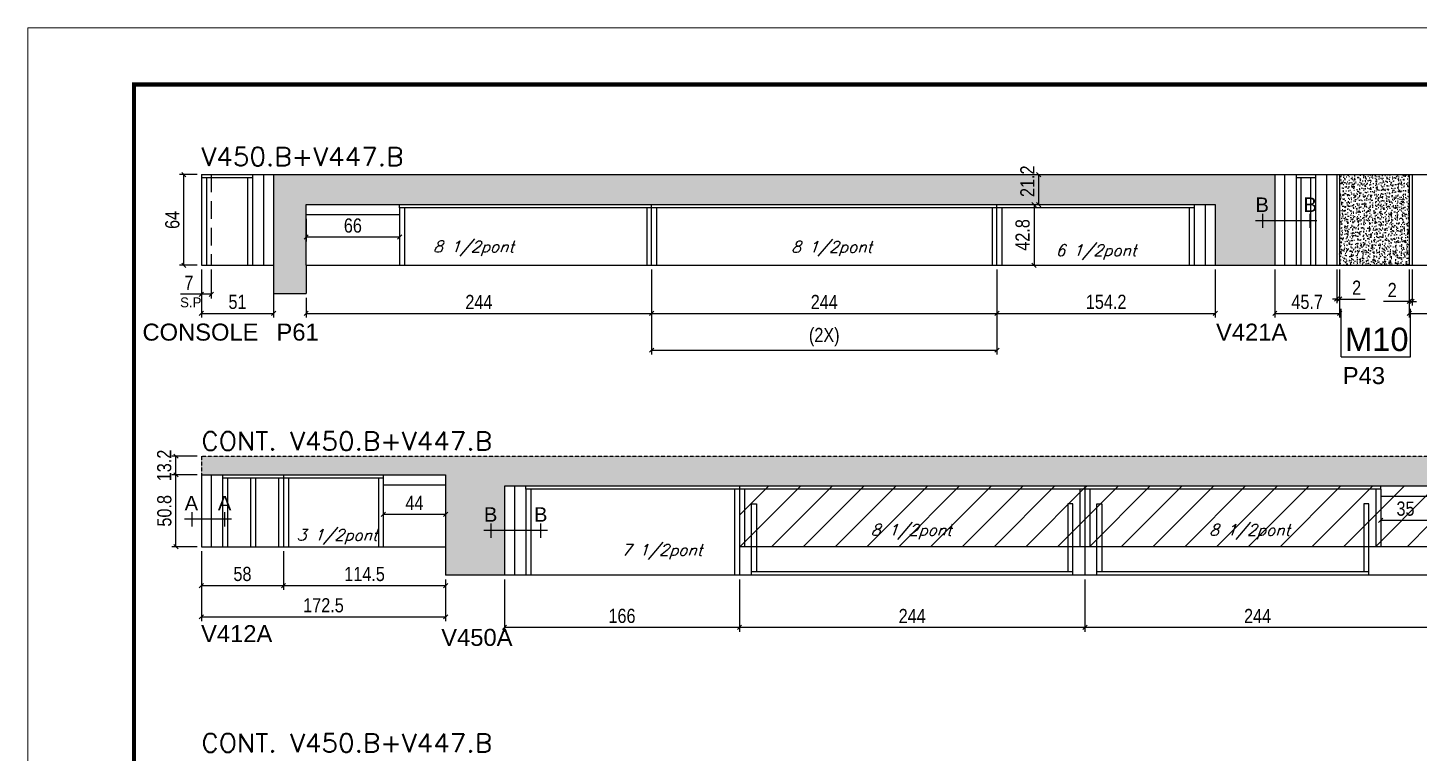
# Model space of a CAD drawing. Extents: x 137137 to 143418, y 10464 to 34486.
# Drawn here: x 137137 to 138120, y 30528 to 31040 of the extents above; entities that cross this region are included whole.
import ezdxf
from ezdxf.enums import TextEntityAlignment as Align

# ---------------------------------------------------------------- set-up
doc = ezdxf.new("R2010")
doc.units = 0
doc.linetypes.add('DASHED', pattern=[0.75, 0.5, -0.25])
doc.linetypes.add('HIDDEN', pattern=[0.375, 0.25, -0.125])
for name, color, linetype in [('5', 5, 'Continuous'), ('COTA', 241, 'Continuous'), ('detalhes', 4, 'Continuous'), ('NOMENCLATURA', 7, 'Continuous'), ('Painéis', 200, 'Continuous'), ('Reaproveitamento', 251, 'Continuous'), ('SARR_2.2x7', 40, 'Continuous'), ('SARR_3.5x7', 81, 'Continuous'), ('texto', 7, 'Continuous')]:
    doc.layers.add(name, color=color, linetype=linetype)
for name, color, linetype, lineweight in [('Folhas', 255, 'Continuous', 9), ('SARRAFO DE PRESSAO', 251, 'DASHED', 9), ('Texto Seção', 7, 'Continuous', 15)]:
    doc.layers.add(name, color=color, linetype=linetype, lineweight=lineweight)
doc.styles.add('ARIAL', font='arial.ttf')
doc.styles.add('COTA TECNICA', font='techl___.ttf', dxfattribs={"height": 10})
doc.styles.add('REGUA-120', font='ROMANS.shx', dxfattribs={"height": 15})
doc.styles.add('Romans', font='romans.shx')
doc.styles.add('ROMAS860', font='ROMAS860.SHX')
doc.styles.get("Standard").update_dxf_attribs({"font": 'arial.ttf'})
doc.dimstyles.new('PAINEL', dxfattribs={"dimtxt": 10, "dimasz": 3, "dimexe": 3, "dimexo": 3, "dimgap": 3, "dimtad": 1, "dimdec": 1, "dimzin": 12, "dimdsep": 46, "dimtxsty": 'COTA TECNICA', "dimblk1": 'OBLIQUE', "dimblk2": 'OBLIQUE', "dimsah": 1, "dimcen": 0.9, "dimclrd": 4, "dimclre": 4, "dimclrt": 240, "dimadec": 1, "dimazin": 3, "dimtfac": 1, "dimtdec": 1, "dimtmove": 0, "dimatfit": 3, "dimfxl": 1, "dimtolj": 1, "dimtzin": 12, "dimarcsym": 0})
pattern_1 = [(45, (-987.578, 10.993), (-11.2253202, 11.2253202), [])]

# ---------------------------------------------------------------- blocks, each defined once
blk = doc.blocks.new('9999999999')
at = {"layer": 'Folhas'}
blk.add_lwpolyline([(98138.98, 34190.21), (99623.98, 34190.21), (99623.98, 35240.21), (98138.98, 35240.21)], close=True, dxfattribs=at)
at = {"layer": 'Folhas', "color": 30, "const_width": 3}
blk.add_lwpolyline([(98213.98, 34230.21), (99583.98, 34230.21), (99583.98, 35200.21), (98213.98, 35200.21)], close=True, dxfattribs=at)
blk = doc.blocks.new('_Oblique')
at = {"color": 0, "linetype": 'ByBlock', "lineweight": -2}
blk.add_line((-0.5, -0.5), (0.5, 0.5), dxfattribs=at)
blk = doc.blocks.new('*D343')
at = {"layer": 'COTA', "color": 4, "linetype": 'ByBlock', "lineweight": -2, "transparency": 16777216}
for p, q in [((137884.01, 30650.66), (137884.01, 30613.7)), ((138128.01, 30650.66), (138128.01, 30613.7)), ((138128.01, 30616.7), (137884.01, 30616.7))]:
    blk.add_line(p, q, dxfattribs=at)
at = {"layer": 'Defpoints', "color": 0, "linetype": 'ByBlock', "transparency": 16777216}
for p in [(137884.01, 30653.66), (138128.01, 30653.66), (137884.01, 30616.7)]:
    blk.add_point(p, dxfattribs=at)
at = {"layer": 'COTA', "color": 4, "linetype": 'ByBlock', "lineweight": -2, "transparency": 16777216, "xscale": 3, "yscale": 3, "zscale": 3, "rotation": 180}
blk.add_blockref('_Oblique', (137884.01, 30616.7), dxfattribs=at)
at = {"layer": 'COTA', "color": 4, "linetype": 'ByBlock', "lineweight": -2, "transparency": 16777216, "xscale": 3, "yscale": 3, "zscale": 3}
blk.add_blockref('_Oblique', (138128.01, 30616.7), dxfattribs=at)
at = {"layer": 'COTA', "color": 240, "linetype": 'ByBlock', "transparency": 16777216, "insert": (138006.01, 30624.77), "char_height": 10, "attachment_point": 5, "style": 'COTA TECNICA'}
blk.add_mtext('\\A1;244', dxfattribs=at)
blk = doc.blocks.new('*D344')
at = {"layer": 'COTA', "color": 4, "linetype": 'ByBlock', "lineweight": -2, "transparency": 16777216}
for p, q in [((137640.01, 30650.66), (137640.01, 30613.7)), ((137884.01, 30650.66), (137884.01, 30613.7)), ((137884.01, 30616.7), (137640.01, 30616.7))]:
    blk.add_line(p, q, dxfattribs=at)
at = {"layer": 'Defpoints', "color": 0, "linetype": 'ByBlock', "transparency": 16777216}
for p in [(137640.01, 30653.66), (137884.01, 30653.66), (137640.01, 30616.7)]:
    blk.add_point(p, dxfattribs=at)
at = {"layer": 'COTA', "color": 4, "linetype": 'ByBlock', "lineweight": -2, "transparency": 16777216, "xscale": 3, "yscale": 3, "zscale": 3, "rotation": 180}
blk.add_blockref('_Oblique', (137640.01, 30616.7), dxfattribs=at)
at = {"layer": 'COTA', "color": 4, "linetype": 'ByBlock', "lineweight": -2, "transparency": 16777216, "xscale": 3, "yscale": 3, "zscale": 3}
blk.add_blockref('_Oblique', (137884.01, 30616.7), dxfattribs=at)
at = {"layer": 'COTA', "color": 240, "linetype": 'ByBlock', "transparency": 16777216, "insert": (137762.01, 30624.77), "char_height": 10, "attachment_point": 5, "style": 'COTA TECNICA'}
blk.add_mtext('\\A1;244', dxfattribs=at)
blk = doc.blocks.new('*D345')
at = {"layer": 'COTA', "color": 4, "linetype": 'ByBlock', "lineweight": -2, "transparency": 16777216}
for p, q in [((137474.01, 30650.66), (137474.01, 30613.7)), ((137640.01, 30650.66), (137640.01, 30613.7)), ((137640.01, 30616.7), (137474.01, 30616.7))]:
    blk.add_line(p, q, dxfattribs=at)
at = {"layer": 'Defpoints', "color": 0, "linetype": 'ByBlock', "transparency": 16777216}
for p in [(137474.01, 30653.66), (137640.01, 30653.66), (137474.01, 30616.7)]:
    blk.add_point(p, dxfattribs=at)
at = {"layer": 'COTA', "color": 4, "linetype": 'ByBlock', "lineweight": -2, "transparency": 16777216, "xscale": 3, "yscale": 3, "zscale": 3, "rotation": 180}
blk.add_blockref('_Oblique', (137474.01, 30616.7), dxfattribs=at)
at = {"layer": 'COTA', "color": 4, "linetype": 'ByBlock', "lineweight": -2, "transparency": 16777216, "xscale": 3, "yscale": 3, "zscale": 3}
blk.add_blockref('_Oblique', (137640.01, 30616.7), dxfattribs=at)
at = {"layer": 'COTA', "color": 240, "linetype": 'ByBlock', "transparency": 16777216, "insert": (137557.01, 30624.8), "char_height": 10, "attachment_point": 5, "style": 'COTA TECNICA'}
blk.add_mtext('\\A1;166', dxfattribs=at)
blk = doc.blocks.new('*D940')
at = {"layer": 'COTA', "color": 4, "lineweight": -2, "ltscale": 25, "transparency": 16777216}
for p, q in [((138093.01, 30706.46), (138093.01, 30689.31)), ((138128.01, 30706.46), (138128.01, 30689.31)), ((138128.01, 30692.31), (138093.01, 30692.31))]:
    blk.add_line(p, q, dxfattribs=at)
at = {"layer": 'Defpoints', "color": 0, "ltscale": 25, "transparency": 16777216}
for p in [(138093.01, 30709.46), (138128.01, 30709.46), (138093.01, 30692.31)]:
    blk.add_point(p, dxfattribs=at)
at = {"layer": 'COTA', "color": 4, "lineweight": -2, "ltscale": 25, "transparency": 16777216, "xscale": 3, "yscale": 3, "zscale": 3, "rotation": 180}
blk.add_blockref('_Oblique', (138093.01, 30692.31), dxfattribs=at)
at = {"layer": 'COTA', "color": 4, "lineweight": -2, "ltscale": 25, "transparency": 16777216, "xscale": 3, "yscale": 3, "zscale": 3}
blk.add_blockref('_Oblique', (138128.01, 30692.31), dxfattribs=at)
at = {"layer": 'COTA', "color": 240, "ltscale": 25, "transparency": 16777216, "insert": (138110.51, 30700.53), "char_height": 10, "attachment_point": 5, "style": 'COTA TECNICA'}
blk.add_mtext('\\A1;35', dxfattribs=at)
blk = doc.blocks.new('*D954')
at = {"layer": 'COTA', "color": 4, "linetype": 'ByBlock', "lineweight": -2, "transparency": 16777216}
for p, q in [((137259.91, 30670.66), (137259.91, 30621.19)), ((137432.41, 30650.66), (137432.41, 30621.19)), ((137259.91, 30624.19), (137432.41, 30624.19))]:
    blk.add_line(p, q, dxfattribs=at)
at = {"layer": 'Defpoints', "color": 0, "linetype": 'ByBlock', "transparency": 16777216}
for p in [(137259.91, 30673.66), (137432.41, 30653.66), (137432.41, 30624.19)]:
    blk.add_point(p, dxfattribs=at)
at = {"layer": 'COTA', "color": 4, "linetype": 'ByBlock', "lineweight": -2, "transparency": 16777216, "xscale": 3, "yscale": 3, "zscale": 3, "rotation": 180}
blk.add_blockref('_Oblique', (137259.91, 30624.19), dxfattribs=at)
at = {"layer": 'COTA', "color": 4, "linetype": 'ByBlock', "lineweight": -2, "transparency": 16777216, "xscale": 3, "yscale": 3, "zscale": 3}
blk.add_blockref('_Oblique', (137432.41, 30624.19), dxfattribs=at)
at = {"layer": 'COTA', "color": 240, "linetype": 'ByBlock', "transparency": 16777216, "insert": (137346.16, 30632.3), "char_height": 10, "attachment_point": 5, "style": 'COTA TECNICA'}
blk.add_mtext('\\A1;172.5', dxfattribs=at)
blk = doc.blocks.new('*D955')
at = {"layer": 'COTA', "color": 4, "lineweight": -2, "ltscale": 25, "transparency": 16777216}
for p, q in [((137259.91, 30869.44), (137259.91, 30848.97)), ((137266.91, 30869.44), (137266.91, 30848.97)), ((137259.91, 30851.97), (137245.18, 30851.97)), ((137266.91, 30851.97), (137259.91, 30851.97))]:
    blk.add_line(p, q, dxfattribs=at)
at = {"layer": 'Defpoints', "color": 0, "ltscale": 25, "transparency": 16777216}
for p in [(137259.91, 30872.44), (137266.91, 30872.44), (137259.91, 30851.97)]:
    blk.add_point(p, dxfattribs=at)
at = {"layer": 'COTA', "color": 4, "lineweight": -2, "ltscale": 25, "transparency": 16777216, "xscale": 3, "yscale": 3, "zscale": 3, "rotation": 180}
blk.add_blockref('_Oblique', (137259.91, 30851.97), dxfattribs=at)
at = {"layer": 'COTA', "color": 4, "lineweight": -2, "ltscale": 25, "transparency": 16777216, "xscale": 3, "yscale": 3, "zscale": 3}
blk.add_blockref('_Oblique', (137266.91, 30851.97), dxfattribs=at)
at = {"layer": 'COTA', "color": 240, "ltscale": 25, "transparency": 16777216, "insert": (137251.04, 30860.05), "char_height": 10, "attachment_point": 5, "style": 'COTA TECNICA'}
blk.add_mtext('\\A1;7', dxfattribs=at)
blk = doc.blocks.new('*D956')
at = {"layer": 'COTA', "color": 4, "lineweight": -2, "ltscale": 25, "transparency": 16777216}
for p, q in [((137577.91, 30869.44), (137577.91, 30835.43)), ((137821.91, 30869.44), (137821.91, 30835.43)), ((137577.91, 30838.43), (137821.91, 30838.43))]:
    blk.add_line(p, q, dxfattribs=at)
at = {"layer": 'Defpoints', "color": 0, "ltscale": 25, "transparency": 16777216}
for p in [(137577.91, 30872.44), (137821.91, 30872.44), (137821.91, 30838.43)]:
    blk.add_point(p, dxfattribs=at)
at = {"layer": 'COTA', "color": 4, "lineweight": -2, "ltscale": 25, "transparency": 16777216, "xscale": 3, "yscale": 3, "zscale": 3, "rotation": 180}
blk.add_blockref('_Oblique', (137577.91, 30838.43), dxfattribs=at)
at = {"layer": 'COTA', "color": 4, "lineweight": -2, "ltscale": 25, "transparency": 16777216, "xscale": 3, "yscale": 3, "zscale": 3}
blk.add_blockref('_Oblique', (137821.91, 30838.43), dxfattribs=at)
at = {"layer": 'COTA', "color": 240, "ltscale": 25, "transparency": 16777216, "insert": (137699.91, 30846.5), "char_height": 10, "attachment_point": 5, "style": 'COTA TECNICA'}
blk.add_mtext('\\A1;244', dxfattribs=at)
blk = doc.blocks.new('*D957')
at = {"layer": 'COTA', "color": 4, "lineweight": -2, "ltscale": 25, "transparency": 16777216}
for p, q in [((137577.91, 30869.44), (137577.91, 30809.48)), ((137821.91, 30869.44), (137821.91, 30809.48)), ((137577.91, 30812.48), (137821.91, 30812.48))]:
    blk.add_line(p, q, dxfattribs=at)
at = {"layer": 'Defpoints', "color": 0, "ltscale": 25, "transparency": 16777216}
for p in [(137577.91, 30872.44), (137821.91, 30872.44), (137821.91, 30812.48)]:
    blk.add_point(p, dxfattribs=at)
at = {"layer": 'COTA', "color": 4, "lineweight": -2, "ltscale": 25, "transparency": 16777216, "xscale": 3, "yscale": 3, "zscale": 3, "rotation": 180}
blk.add_blockref('_Oblique', (137577.91, 30812.48), dxfattribs=at)
at = {"layer": 'COTA', "color": 4, "lineweight": -2, "ltscale": 25, "transparency": 16777216, "xscale": 3, "yscale": 3, "zscale": 3}
blk.add_blockref('_Oblique', (137821.91, 30812.48), dxfattribs=at)
at = {"layer": 'COTA', "color": 240, "ltscale": 25, "transparency": 16777216, "insert": (137699.91, 30821.7), "char_height": 10, "attachment_point": 5, "style": 'COTA TECNICA'}
blk.add_mtext('\\A1;(2X)', dxfattribs=at)
blk = doc.blocks.new('*D958')
at = {"layer": 'COTA', "color": 4, "lineweight": -2, "ltscale": 25, "transparency": 16777216}
for p, q in [((137577.91, 30869.44), (137577.91, 30835.43)), ((137333.91, 30849.44), (137333.91, 30835.43)), ((137333.91, 30838.43), (137577.91, 30838.43))]:
    blk.add_line(p, q, dxfattribs=at)
at = {"layer": 'Defpoints', "color": 0, "ltscale": 25, "transparency": 16777216}
for p in [(137577.91, 30872.44), (137333.91, 30852.44), (137577.91, 30838.43)]:
    blk.add_point(p, dxfattribs=at)
at = {"layer": 'COTA', "color": 4, "lineweight": -2, "ltscale": 25, "transparency": 16777216, "xscale": 3, "yscale": 3, "zscale": 3, "rotation": 180}
blk.add_blockref('_Oblique', (137333.91, 30838.43), dxfattribs=at)
at = {"layer": 'COTA', "color": 4, "lineweight": -2, "ltscale": 25, "transparency": 16777216, "xscale": 3, "yscale": 3, "zscale": 3}
blk.add_blockref('_Oblique', (137577.91, 30838.43), dxfattribs=at)
at = {"layer": 'COTA', "color": 240, "ltscale": 25, "transparency": 16777216, "insert": (137455.91, 30846.5), "char_height": 10, "attachment_point": 5, "style": 'COTA TECNICA'}
blk.add_mtext('\\A1;244', dxfattribs=at)
blk = doc.blocks.new('*D959')
at = {"layer": 'COTA', "color": 4, "lineweight": -2, "ltscale": 25, "transparency": 16777216}
for p, q in [((137821.91, 30869.44), (137821.91, 30835.43)), ((137976.14, 30869.44), (137976.14, 30835.43)), ((137821.91, 30838.43), (137976.14, 30838.43))]:
    blk.add_line(p, q, dxfattribs=at)
at = {"layer": 'Defpoints', "color": 0, "ltscale": 25, "transparency": 16777216}
for p in [(137821.91, 30872.44), (137976.14, 30872.44), (137976.14, 30838.43)]:
    blk.add_point(p, dxfattribs=at)
at = {"layer": 'COTA', "color": 4, "lineweight": -2, "ltscale": 25, "transparency": 16777216, "xscale": 3, "yscale": 3, "zscale": 3, "rotation": 180}
blk.add_blockref('_Oblique', (137821.91, 30838.43), dxfattribs=at)
at = {"layer": 'COTA', "color": 4, "lineweight": -2, "ltscale": 25, "transparency": 16777216, "xscale": 3, "yscale": 3, "zscale": 3}
blk.add_blockref('_Oblique', (137976.14, 30838.43), dxfattribs=at)
at = {"layer": 'COTA', "color": 240, "ltscale": 25, "transparency": 16777216, "insert": (137899.02, 30846.54), "char_height": 10, "attachment_point": 5, "style": 'COTA TECNICA'}
blk.add_mtext('\\A1;154.2', dxfattribs=at)
blk = doc.blocks.new('*D960')
at = {"layer": 'COTA', "color": 4, "lineweight": -2, "ltscale": 25, "transparency": 16777216}
for p, q in [((138061.91, 30869.44), (138061.91, 30845.59)), ((138063.91, 30869.44), (138063.91, 30845.59)), ((138061.91, 30848.59), (138058.91, 30848.59)), ((138061.91, 30848.59), (138063.91, 30848.59)), ((138063.91, 30848.59), (138082.02, 30848.59))]:
    blk.add_line(p, q, dxfattribs=at)
at = {"layer": 'Defpoints', "color": 0, "ltscale": 25, "transparency": 16777216}
for p in [(138061.91, 30872.44), (138063.91, 30872.44), (138063.91, 30848.59)]:
    blk.add_point(p, dxfattribs=at)
at = {"layer": 'COTA', "color": 4, "lineweight": -2, "ltscale": 25, "transparency": 16777216, "xscale": 3, "yscale": 3, "zscale": 3}
blk.add_blockref('_Oblique', (138061.91, 30848.59), dxfattribs=at)
at = {"layer": 'COTA', "color": 4, "lineweight": -2, "ltscale": 25, "transparency": 16777216, "xscale": 3, "yscale": 3, "zscale": 3, "rotation": 180}
blk.add_blockref('_Oblique', (138063.91, 30848.59), dxfattribs=at)
at = {"layer": 'COTA', "color": 240, "ltscale": 25, "transparency": 16777216, "insert": (138075.96, 30856.59), "char_height": 10, "attachment_point": 5, "style": 'COTA TECNICA'}
blk.add_mtext('\\A1;2', dxfattribs=at)
blk = doc.blocks.new('*D963')
at = {"layer": 'COTA', "color": 4, "lineweight": -2, "ltscale": 25, "transparency": 16777216}
for p, q in [((138113.16, 30869.44), (138113.16, 30843.95)), ((138115.16, 30869.44), (138115.16, 30843.95)), ((138113.16, 30846.95), (138095.05, 30846.95)), ((138115.16, 30846.95), (138113.16, 30846.95)), ((138115.16, 30846.95), (138118.16, 30846.95))]:
    blk.add_line(p, q, dxfattribs=at)
at = {"layer": 'Defpoints', "color": 0, "ltscale": 25, "transparency": 16777216}
for p in [(138113.16, 30872.44), (138115.16, 30872.44), (138113.16, 30846.95)]:
    blk.add_point(p, dxfattribs=at)
at = {"layer": 'COTA', "color": 4, "lineweight": -2, "ltscale": 25, "transparency": 16777216, "xscale": 3, "yscale": 3, "zscale": 3}
blk.add_blockref('_Oblique', (138113.16, 30846.95), dxfattribs=at)
at = {"layer": 'COTA', "color": 4, "lineweight": -2, "ltscale": 25, "transparency": 16777216, "xscale": 3, "yscale": 3, "zscale": 3, "rotation": 180}
blk.add_blockref('_Oblique', (138115.16, 30846.95), dxfattribs=at)
at = {"layer": 'COTA', "color": 240, "ltscale": 25, "transparency": 16777216, "insert": (138101.1, 30854.95), "char_height": 10, "attachment_point": 5, "style": 'COTA TECNICA'}
blk.add_mtext('\\A1;2', dxfattribs=at)
blk = doc.blocks.new('*D965')
at = {"layer": 'COTA', "color": 4, "lineweight": -2, "ltscale": 25, "transparency": 16777216}
for p, q in [((137388.41, 30714.46), (137388.41, 30693.64)), ((137432.41, 30714.46), (137432.41, 30693.64)), ((137388.41, 30696.64), (137432.41, 30696.64))]:
    blk.add_line(p, q, dxfattribs=at)
at = {"layer": 'Defpoints', "color": 0, "ltscale": 25, "transparency": 16777216}
for p in [(137388.41, 30717.46), (137432.41, 30717.46), (137432.41, 30696.64)]:
    blk.add_point(p, dxfattribs=at)
at = {"layer": 'COTA', "color": 4, "lineweight": -2, "ltscale": 25, "transparency": 16777216, "xscale": 3, "yscale": 3, "zscale": 3, "rotation": 180}
blk.add_blockref('_Oblique', (137388.41, 30696.64), dxfattribs=at)
at = {"layer": 'COTA', "color": 4, "lineweight": -2, "ltscale": 25, "transparency": 16777216, "xscale": 3, "yscale": 3, "zscale": 3}
blk.add_blockref('_Oblique', (137432.41, 30696.64), dxfattribs=at)
at = {"layer": 'COTA', "color": 240, "ltscale": 25, "transparency": 16777216, "insert": (137410.41, 30704.71), "char_height": 10, "attachment_point": 5, "style": 'COTA TECNICA'}
blk.add_mtext('\\A1;44', dxfattribs=at)
blk = doc.blocks.new('*D966')
at = {"layer": 'COTA', "color": 4, "lineweight": -2, "ltscale": 25, "transparency": 16777216}
for p, q in [((137317.91, 30670.66), (137317.91, 30643.28)), ((137317.91, 30646.28), (137432.41, 30646.28)), ((137432.41, 30650.66), (137432.41, 30643.28))]:
    blk.add_line(p, q, dxfattribs=at)
at = {"layer": 'Defpoints', "color": 0, "ltscale": 25, "transparency": 16777216}
for p in [(137317.91, 30673.66), (137432.41, 30653.66), (137432.41, 30646.28)]:
    blk.add_point(p, dxfattribs=at)
at = {"layer": 'COTA', "color": 4, "lineweight": -2, "ltscale": 25, "transparency": 16777216, "xscale": 3, "yscale": 3, "zscale": 3, "rotation": 180}
blk.add_blockref('_Oblique', (137317.91, 30646.28), dxfattribs=at)
at = {"layer": 'COTA', "color": 4, "lineweight": -2, "ltscale": 25, "transparency": 16777216, "xscale": 3, "yscale": 3, "zscale": 3}
blk.add_blockref('_Oblique', (137432.41, 30646.28), dxfattribs=at)
at = {"layer": 'COTA', "color": 240, "ltscale": 25, "transparency": 16777216, "insert": (137375.16, 30654.39), "char_height": 10, "attachment_point": 5, "style": 'COTA TECNICA'}
blk.add_mtext('\\A1;114.5', dxfattribs=at)
blk = doc.blocks.new('*D967')
at = {"layer": 'COTA', "color": 4, "lineweight": -2, "ltscale": 25, "transparency": 16777216}
for p, q in [((137259.91, 30670.66), (137259.91, 30643.28)), ((137317.91, 30670.66), (137317.91, 30643.28)), ((137259.91, 30646.28), (137317.91, 30646.28))]:
    blk.add_line(p, q, dxfattribs=at)
at = {"layer": 'Defpoints', "color": 0, "ltscale": 25, "transparency": 16777216}
for p in [(137259.91, 30673.66), (137317.91, 30673.66), (137317.91, 30646.28)]:
    blk.add_point(p, dxfattribs=at)
at = {"layer": 'COTA', "color": 4, "lineweight": -2, "ltscale": 25, "transparency": 16777216, "xscale": 3, "yscale": 3, "zscale": 3, "rotation": 180}
blk.add_blockref('_Oblique', (137259.91, 30646.28), dxfattribs=at)
at = {"layer": 'COTA', "color": 4, "lineweight": -2, "ltscale": 25, "transparency": 16777216, "xscale": 3, "yscale": 3, "zscale": 3}
blk.add_blockref('_Oblique', (137317.91, 30646.28), dxfattribs=at)
at = {"layer": 'COTA', "color": 240, "ltscale": 25, "transparency": 16777216, "insert": (137288.91, 30654.41), "char_height": 10, "attachment_point": 5, "style": 'COTA TECNICA'}
blk.add_mtext('\\A1;58', dxfattribs=at)
blk = doc.blocks.new('*D968')
at = {"layer": 'COTA', "color": 4, "lineweight": -2, "ltscale": 25, "transparency": 16777216}
for p, q in [((137256.91, 30724.46), (137238.91, 30724.46)), ((137241.91, 30673.66), (137241.91, 30724.46)), ((137256.91, 30673.66), (137238.91, 30673.66))]:
    blk.add_line(p, q, dxfattribs=at)
at = {"layer": 'Defpoints', "color": 0, "ltscale": 25, "transparency": 16777216}
for p in [(137241.91, 30724.46), (137259.91, 30724.46), (137259.91, 30673.66)]:
    blk.add_point(p, dxfattribs=at)
at = {"layer": 'COTA', "color": 4, "lineweight": -2, "ltscale": 25, "transparency": 16777216, "xscale": 3, "yscale": 3, "zscale": 3}
for p, rotation in [((137241.91, 30724.46), 90), ((137241.91, 30673.66), 270)]:
    blk.add_blockref('_Oblique', p, dxfattribs=dict(at, rotation=rotation))
at = {"layer": 'COTA', "color": 240, "ltscale": 25, "transparency": 16777216, "insert": (137233.78, 30699.06), "char_height": 10, "attachment_point": 5, "rotation": 90, "style": 'COTA TECNICA'}
blk.add_mtext('\\A1;50.8', dxfattribs=at)
blk = doc.blocks.new('*D969')
at = {"layer": 'COTA', "color": 4, "lineweight": -2, "ltscale": 25, "transparency": 16777216}
for p, q in [((137256.91, 30737.66), (137238.91, 30737.66)), ((137241.91, 30724.46), (137241.91, 30737.66)), ((137256.91, 30724.46), (137238.91, 30724.46))]:
    blk.add_line(p, q, dxfattribs=at)
at = {"layer": 'Defpoints', "color": 0, "ltscale": 25, "transparency": 16777216}
for p in [(137241.91, 30737.66), (137259.91, 30737.66), (137259.91, 30724.46)]:
    blk.add_point(p, dxfattribs=at)
at = {"layer": 'COTA', "color": 4, "lineweight": -2, "ltscale": 25, "transparency": 16777216, "xscale": 3, "yscale": 3, "zscale": 3}
for p, rotation in [((137241.91, 30737.66), 90), ((137241.91, 30724.46), 270)]:
    blk.add_blockref('_Oblique', p, dxfattribs=dict(at, rotation=rotation))
at = {"layer": 'COTA', "color": 240, "ltscale": 25, "transparency": 16777216, "insert": (137233.69, 30731.06), "char_height": 10, "attachment_point": 5, "rotation": 90, "style": 'COTA TECNICA'}
blk.add_mtext('\\A1;13.2', dxfattribs=at)
blk = doc.blocks.new('*D970')
at = {"layer": 'COTA', "color": 4, "lineweight": -2, "ltscale": 25, "transparency": 16777216}
for p, q in [((138018.18, 30869.44), (138018.18, 30835.43)), ((138063.91, 30869.44), (138063.91, 30835.43)), ((138018.18, 30838.43), (138063.91, 30838.43))]:
    blk.add_line(p, q, dxfattribs=at)
at = {"layer": 'Defpoints', "color": 0, "ltscale": 25, "transparency": 16777216}
for p in [(138018.18, 30872.44), (138063.91, 30872.44), (138063.91, 30838.43)]:
    blk.add_point(p, dxfattribs=at)
at = {"layer": 'COTA', "color": 4, "lineweight": -2, "ltscale": 25, "transparency": 16777216, "xscale": 3, "yscale": 3, "zscale": 3, "rotation": 180}
blk.add_blockref('_Oblique', (138018.18, 30838.43), dxfattribs=at)
at = {"layer": 'COTA', "color": 4, "lineweight": -2, "ltscale": 25, "transparency": 16777216, "xscale": 3, "yscale": 3, "zscale": 3}
blk.add_blockref('_Oblique', (138063.91, 30838.43), dxfattribs=at)
at = {"layer": 'COTA', "color": 240, "ltscale": 25, "transparency": 16777216, "insert": (138041.04, 30846.54), "char_height": 10, "attachment_point": 5, "style": 'COTA TECNICA'}
blk.add_mtext('\\A1;45.7', dxfattribs=at)
blk = doc.blocks.new('*D971')
at = {"layer": 'COTA', "color": 4, "lineweight": -2, "ltscale": 25, "transparency": 16777216}
for p, q in [((138113.16, 30869.44), (138113.16, 30835.43)), ((138176.16, 30869.44), (138176.16, 30835.43)), ((138113.16, 30838.43), (138176.16, 30838.43))]:
    blk.add_line(p, q, dxfattribs=at)
at = {"layer": 'Defpoints', "color": 0, "ltscale": 25, "transparency": 16777216}
for p in [(138113.16, 30872.44), (138176.16, 30872.44), (138176.16, 30838.43)]:
    blk.add_point(p, dxfattribs=at)
at = {"layer": 'COTA', "color": 4, "lineweight": -2, "ltscale": 25, "transparency": 16777216, "xscale": 3, "yscale": 3, "zscale": 3, "rotation": 180}
blk.add_blockref('_Oblique', (138113.16, 30838.43), dxfattribs=at)
at = {"layer": 'COTA', "color": 4, "lineweight": -2, "ltscale": 25, "transparency": 16777216, "xscale": 3, "yscale": 3, "zscale": 3}
blk.add_blockref('_Oblique', (138176.16, 30838.43), dxfattribs=at)
at = {"layer": 'COTA', "color": 240, "ltscale": 25, "transparency": 16777216, "insert": (138144.66, 30846.65), "char_height": 10, "attachment_point": 5, "style": 'COTA TECNICA'}
blk.add_mtext('\\A1;63', dxfattribs=at)
blk = doc.blocks.new('*D975')
at = {"layer": 'COTA', "color": 4, "lineweight": -2, "ltscale": 25, "transparency": 16777216}
for p, q in [((137259.91, 30869.44), (137259.91, 30835.43)), ((137310.91, 30869.44), (137310.91, 30835.43)), ((137259.91, 30838.43), (137310.91, 30838.43))]:
    blk.add_line(p, q, dxfattribs=at)
at = {"layer": 'Defpoints', "color": 0, "ltscale": 25, "transparency": 16777216}
for p in [(137259.91, 30872.44), (137310.91, 30872.44), (137310.91, 30838.43)]:
    blk.add_point(p, dxfattribs=at)
at = {"layer": 'COTA', "color": 4, "lineweight": -2, "ltscale": 25, "transparency": 16777216, "xscale": 3, "yscale": 3, "zscale": 3, "rotation": 180}
blk.add_blockref('_Oblique', (137259.91, 30838.43), dxfattribs=at)
at = {"layer": 'COTA', "color": 4, "lineweight": -2, "ltscale": 25, "transparency": 16777216, "xscale": 3, "yscale": 3, "zscale": 3}
blk.add_blockref('_Oblique', (137310.91, 30838.43), dxfattribs=at)
at = {"layer": 'COTA', "color": 240, "ltscale": 25, "transparency": 16777216, "insert": (137285.41, 30846.54), "char_height": 10, "attachment_point": 5, "style": 'COTA TECNICA'}
blk.add_mtext('\\A1;51', dxfattribs=at)
blk = doc.blocks.new('*D976')
at = {"layer": 'COTA', "color": 4, "lineweight": -2, "ltscale": 25, "transparency": 16777216}
for p, q in [((137256.91, 30936.44), (137244.52, 30936.44)), ((137247.52, 30872.44), (137247.52, 30936.44)), ((137256.91, 30872.44), (137244.52, 30872.44))]:
    blk.add_line(p, q, dxfattribs=at)
at = {"layer": 'Defpoints', "color": 0, "ltscale": 25, "transparency": 16777216}
for p in [(137247.52, 30936.44), (137259.91, 30936.44), (137259.91, 30872.44)]:
    blk.add_point(p, dxfattribs=at)
at = {"layer": 'COTA', "color": 4, "lineweight": -2, "ltscale": 25, "transparency": 16777216, "xscale": 3, "yscale": 3, "zscale": 3}
for p, rotation in [((137247.52, 30936.44), 90), ((137247.52, 30872.44), 270)]:
    blk.add_blockref('_Oblique', p, dxfattribs=dict(at, rotation=rotation))
at = {"layer": 'COTA', "color": 240, "ltscale": 25, "transparency": 16777216, "insert": (137239.42, 30904.44), "char_height": 10, "attachment_point": 5, "rotation": 90, "style": 'COTA TECNICA'}
blk.add_mtext('\\A1;64', dxfattribs=at)
blk = doc.blocks.new('*D977')
at = {"layer": 'COTA', "color": 4, "lineweight": -2, "ltscale": 25, "transparency": 16777216}
for p, q in [((137824.91, 30915.24), (137851.15, 30915.24)), ((137848.15, 30915.24), (137848.15, 30872.44)), ((137824.91, 30872.44), (137851.15, 30872.44))]:
    blk.add_line(p, q, dxfattribs=at)
at = {"layer": 'Defpoints', "color": 0, "ltscale": 25, "transparency": 16777216}
for p in [(137821.91, 30915.24), (137821.91, 30872.44), (137848.15, 30872.44)]:
    blk.add_point(p, dxfattribs=at)
at = {"layer": 'COTA', "color": 4, "lineweight": -2, "ltscale": 25, "transparency": 16777216, "xscale": 3, "yscale": 3, "zscale": 3}
for p, rotation in [((137848.15, 30915.24), 90), ((137848.15, 30872.44), 270)]:
    blk.add_blockref('_Oblique', p, dxfattribs=dict(at, rotation=rotation))
at = {"layer": 'COTA', "color": 240, "ltscale": 25, "transparency": 16777216, "insert": (137840.05, 30893.84), "char_height": 10, "attachment_point": 5, "rotation": 90, "style": 'COTA TECNICA'}
blk.add_mtext('\\A1;42.8', dxfattribs=at)
blk = doc.blocks.new('*D978')
at = {"layer": 'COTA', "color": 4, "lineweight": -2, "ltscale": 25, "transparency": 16777216}
for p, q in [((137851.45, 30915.24), (137851.45, 30936.44)), ((137854.45, 30936.44), (137854.45, 30936.44)), ((137824.91, 30915.24), (137854.45, 30915.24))]:
    blk.add_line(p, q, dxfattribs=at)
at = {"layer": 'Defpoints', "color": 0, "ltscale": 25, "transparency": 16777216}
for p in [(137851.45, 30936.44), (137851.45, 30936.44), (137821.91, 30915.24)]:
    blk.add_point(p, dxfattribs=at)
at = {"layer": 'COTA', "color": 4, "lineweight": -2, "ltscale": 25, "transparency": 16777216, "xscale": 3, "yscale": 3, "zscale": 3}
for p, rotation in [((137851.45, 30936.44), 90), ((137851.45, 30915.24), 270)]:
    blk.add_blockref('_Oblique', p, dxfattribs=dict(at, rotation=rotation))
at = {"layer": 'COTA', "color": 240, "ltscale": 25, "transparency": 16777216, "insert": (137843.39, 30931.74), "char_height": 10, "attachment_point": 5, "rotation": 90, "style": 'COTA TECNICA'}
blk.add_mtext('\\A1;21.2', dxfattribs=at)
blk = doc.blocks.new('*D1153')
at = {"layer": 'COTA', "color": 4, "lineweight": -2, "ltscale": 25, "transparency": 16777216}
for p, q in [((137333.91, 30905.24), (137333.91, 30889.3)), ((137399.91, 30905.24), (137399.91, 30889.3)), ((137399.91, 30892.3), (137333.91, 30892.3))]:
    blk.add_line(p, q, dxfattribs=at)
at = {"layer": 'Defpoints', "color": 0, "ltscale": 25, "transparency": 16777216}
for p in [(137333.91, 30908.24), (137399.91, 30908.24), (137333.91, 30892.3)]:
    blk.add_point(p, dxfattribs=at)
at = {"layer": 'COTA', "color": 4, "lineweight": -2, "ltscale": 25, "transparency": 16777216, "xscale": 3, "yscale": 3, "zscale": 3, "rotation": 180}
blk.add_blockref('_Oblique', (137333.91, 30892.3), dxfattribs=at)
at = {"layer": 'COTA', "color": 4, "lineweight": -2, "ltscale": 25, "transparency": 16777216, "xscale": 3, "yscale": 3, "zscale": 3}
blk.add_blockref('_Oblique', (137399.91, 30892.3), dxfattribs=at)
at = {"layer": 'COTA', "color": 240, "ltscale": 25, "transparency": 16777216, "insert": (137366.91, 30900.4), "char_height": 10, "attachment_point": 5, "style": 'COTA TECNICA'}
blk.add_mtext('\\A1;66', dxfattribs=at)

msp = doc.modelspace()

# ---------------------------------------------------------------- hatches: boundary and pattern name
at = {"layer": 'COTA', "linetype": 'ByBlock'}
h = msp.add_hatch(dxfattribs=at)
h.set_pattern_fill('AR-CONC', color=256, scale=0.03)
h.paths.add_polyline_path([(137976.14, 30915.24), (137976.14, 30872.44), (138018.18, 30872.44), (138018.18, 30936.44), (137976.14, 30936.44), (137333.91, 30936.44), (137310.91, 30936.44), (137310.91, 30872.44), (137310.91, 30852.44), (137333.91, 30852.44), (137333.91, 30872.44), (137333.91, 30915.24)])
h.paths.add_polyline_path([(137853.26, 30916.69), (137853.26, 30947.29), (137832.68, 30947.29), (137832.68, 30916.69)], flags=9)
h.paths.add_polyline_path([(138001.94, 30907.5), (138016.57, 30907.5), (138016.57, 30922.82), (138001.94, 30922.82)], flags=24)
h = msp.add_hatch(dxfattribs=at)
h.set_pattern_fill('AR-CONC', color=256, scale=0.03)
h.set_pattern_definition([(50, (-6412.8057, -1178.8553), (5.46554007, -0.47817257), [0.5715, -6.2865]), (355, (-6412.8057, -1178.8553), (-1.05730264, 5.73170536), [0.4572, -5.02921753]), (100.4514447, (-6412.35, -1178.895), (4.40823741, 5.25353256), [0.48570026, -5.34270734]), (46.1842, (-6412.806, -1177.3313), (8.13237123, -1.26126984), [0.85725, -9.42975]), (96.6355576, (-6412.128, -1177.4364), (7.12212402, 7.42278374), [0.7285507, -8.01406824]), (351.184151, (-6412.806, -1177.331), (7.122124, 7.42278374), [0.685799, -7.54379196]), (21, (-6412.0437, -1177.7123), (4.54843174, -3.06795595), [0.5715, -6.2865]), (326, (-6412.0437, -1177.7123), (1.85406085, 5.52563898), [0.4572, -5.0292]), (71.451445, (-6411.6647, -1177.968), (6.40249258, 2.45768307), [0.48570026, -5.34269813]), (37.5, (-6412.8057, -1178.8553), (0.092658098, 2.536651166), [0, -4.96824, 0, -5.1054, 0, -5.04825]), (7.5, (-6412.8057, -1178.8553), (2.004589875, 3.005417245), [0, -2.91084, 0, -4.85394, 0, -1.92405]), (327.5, (-6414.505, -1178.8553), (4.067717855, -0.17186232), [0, -1.905, 0, -5.9436, 0, -7.8867]), (317.5, (-6415.267, -1178.8553), (4.44387544, 0.76279473), [0, -2.4765, 0, -3.94716, 0, -5.6007])])
h.paths.add_polyline_path([(138113.16, 30936.44), (138063.91, 30936.44), (138063.91, 30872.44), (138113.16, 30872.44)])
h = msp.add_hatch(dxfattribs=at)
h.set_pattern_fill('AR-CONC', color=256, scale=0.03)
h.set_pattern_definition([(50, (-4788.5, -1096.8), (5.46554007, -0.47817257), [0.5715, -6.2865]), (355, (-4788.5, -1096.8), (-1.05730264, 5.73170536), [0.4572, -5.02921753]), (100.4514447, (-4788.0445, -1096.84), (4.40823741, 5.25353256), [0.48570026, -5.34270734]), (46.1842, (-4788.5, -1095.276), (8.13237123, -1.26126984), [0.85725, -9.42975]), (96.6355576, (-4787.822, -1095.381), (7.12212402, 7.42278374), [0.7285507, -8.01406824]), (351.184151, (-4788.5, -1095.276), (7.122124, 7.42278374), [0.685799, -7.54379196]), (21, (-4787.738, -1095.657), (4.54843174, -3.06795595), [0.5715, -6.2865]), (326, (-4787.738, -1095.657), (1.85406085, 5.52563898), [0.4572, -5.0292]), (71.451445, (-4787.359, -1095.913), (6.40249258, 2.45768307), [0.48570026, -5.34269813]), (37.5, (-4788.5, -1096.8001), (0.092658098, 2.536651166), [0, -4.96824, 0, -5.1054, 0, -5.04825]), (7.5, (-4788.5, -1096.8), (2.004589875, 3.005417245), [0, -2.91084, 0, -4.85394, 0, -1.92405]), (327.5, (-4790.1993, -1096.8), (4.067717855, -0.17186232), [0, -1.905, 0, -5.9436, 0, -7.8867]), (317.5, (-4790.9613, -1096.8), (4.44387544, 0.76279473), [0, -2.4765, 0, -3.94716, 0, -5.6007])])
h.paths.add_polyline_path([(137432.41, 30673.66), (137432.41, 30653.66), (137474.01, 30653.66), (137474.01, 30716.46), (138128.01, 30716.46), (138128.01, 30737.66), (137259.91, 30737.66), (137259.91, 30724.46), (137432.41, 30724.46)])
h.paths.add_polyline_path([(137456.92, 30688.81), (137471.55, 30688.81), (137471.55, 30704.13), (137456.92, 30704.13)], flags=24)
at = {"layer": 'Reaproveitamento', "linetype": 'ByBlock'}
h = msp.add_hatch(dxfattribs=at)
h.set_pattern_fill('ANSI31', color=256, scale=5)
h.set_pattern_definition(pattern_1)
h.paths.add_polyline_path([(137884.01, 30673.66), (137884.01, 30716.46), (137640.01, 30716.46), (137640.01, 30673.66)])
h = msp.add_hatch(dxfattribs=at)
h.set_pattern_fill('ANSI31', color=256, scale=5)
h.set_pattern_definition(pattern_1)
h.paths.add_polyline_path([(138128.01, 30673.66), (138128.01, 30716.46), (137884.01, 30716.46), (137884.01, 30673.66)])

# ---------------------------------------------------------------- linework, layer by layer
at = {"layer": 'COTA', "linetype": 'ByBlock'}
for p, q in [((137333.91, 30936.44), (137976.14, 30936.44)), ((137976.14, 30936.44), (138018.18, 30936.44)), ((138063.91, 30936.44), (138113.16, 30936.44)), ((137310.91, 30872.44), (137310.91, 30852.44)), ((137333.91, 30872.44), (137333.91, 30852.44)), ((137976.14, 30872.44), (138018.18, 30872.44)), ((138063.91, 30872.44), (138113.16, 30872.44)), ((137310.91, 30852.44), (137333.91, 30852.44)), ((137432.41, 30673.66), (137432.41, 30653.66)), ((137474.01, 30653.66), (137432.41, 30653.66))]:
    msp.add_line(p, q, dxfattribs=at)
at = {"layer": 'COTA', "linetype": 'DASHED', "ltscale": 0.3}
for q in [(138128.01, 30737.66), (137259.91, 30724.46)]:
    msp.add_line((137259.91, 30737.66), q, dxfattribs=at)
at = {"layer": 'detalhes'}
for p, q in [((138047.98, 30903.75), (138004.45, 30903.75)), ((138009.45, 30908.75), (138009.45, 30898.75)), ((138042.98, 30908.75), (138042.98, 30898.75)), ((137253.03, 30698.06), (137253.03, 30688.06)), ((137276.11, 30698.06), (137276.11, 30688.06)), ((137281.11, 30693.06), (137248.03, 30693.06)), ((137464.43, 30690.06), (137464.43, 30680.06)), ((137499.41, 30690.06), (137499.41, 30680.06)), ((137504.41, 30685.06), (137459.43, 30685.06))]:
    msp.add_line(p, q, dxfattribs=at)
at = {"layer": 'NOMENCLATURA', "linetype": 'Continuous'}
for p, q in [((138065.13, 30807.68), (138065.13, 30841.63)), ((138113.94, 30807.68), (138113.94, 30841.63)), ((138065.13, 30807.68), (138113.94, 30807.68))]:
    msp.add_line(p, q, dxfattribs=at)
at = {"layer": 'Painéis', "linetype": 'ByBlock'}
for p, q in [((137259.91, 30936.44), (137310.91, 30936.44)), ((137259.91, 30936.44), (137259.91, 30872.44)), ((137310.91, 30936.44), (137333.91, 30936.44)), ((137310.91, 30936.44), (137310.91, 30872.44)), ((138018.18, 30936.44), (138063.91, 30936.44)), ((138018.18, 30936.44), (138018.18, 30872.44)), ((138061.91, 30936.44), (138061.91, 30872.44)), ((138063.91, 30936.44), (138063.91, 30872.44)), ((138113.16, 30936.44), (138283.35, 30936.44)), ((138113.16, 30936.44), (138113.16, 30872.44)), ((138115.16, 30936.44), (138115.16, 30872.44)), ((137333.91, 30915.24), (137976.14, 30915.24)), ((137333.91, 30872.44), (137333.91, 30915.24)), ((137577.91, 30872.44), (137577.91, 30915.24)), ((137821.91, 30872.44), (137821.91, 30915.24)), ((137976.14, 30915.24), (137976.14, 30872.44)), ((137259.91, 30872.44), (137310.91, 30872.44)), ((137333.91, 30872.44), (137976.14, 30872.44)), ((138018.18, 30872.44), (138063.91, 30872.44)), ((138113.16, 30872.44), (138283.35, 30872.44)), ((137259.91, 30724.46), (137432.41, 30724.46)), ((137259.91, 30724.46), (137259.91, 30673.66)), ((137317.91, 30724.46), (137317.91, 30673.66)), ((137388.41, 30724.46), (137388.41, 30673.66)), ((137432.41, 30724.46), (137432.41, 30673.66)), ((137432.41, 30724.46), (137432.41, 30673.66)), ((138128.01, 30716.46), (137474.01, 30716.46)), ((137474.01, 30716.46), (137474.01, 30653.66)), ((137640.01, 30716.46), (137640.01, 30653.66)), ((137884.01, 30716.46), (137884.01, 30653.66)), ((137259.91, 30673.66), (137432.41, 30673.66)), ((138128.01, 30673.66), (137640.01, 30673.66)), ((138128.01, 30653.66), (137474.01, 30653.66))]:
    msp.add_line(p, q, dxfattribs=at)
at = {"layer": 'SARR_2.2x7', "linetype": 'Continuous'}
for p, q in [((137295.91, 30934.24), (137259.91, 30934.24)), ((137303.91, 30872.44), (137303.91, 30936.44)), ((138025.18, 30872.44), (138025.18, 30936.44)), ((138046.91, 30934.24), (138033.18, 30934.24)), ((138054.91, 30872.44), (138054.91, 30936.44)), ((137399.91, 30913.04), (137399.91, 30915.24)), ((137577.91, 30913.04), (137399.91, 30913.04)), ((137821.91, 30913.04), (137577.91, 30913.04)), ((137961.14, 30913.04), (137821.91, 30913.04)), ((137969.14, 30872.44), (137969.14, 30915.24)), ((137333.91, 30908.24), (137399.91, 30908.24)), ((137481.01, 30716.46), (137481.01, 30653.66)), ((137489.01, 30714.26), (137489.01, 30716.46)), ((138093.01, 30714.26), (138093.01, 30716.46)), ((137640.01, 30714.26), (137489.01, 30714.26)), ((137884.01, 30714.26), (137640.01, 30714.26)), ((138093.01, 30714.26), (137884.01, 30714.26)), ((137875.55, 30655.86), (137648.51, 30655.86)), ((138084.51, 30655.86), (137892.51, 30655.86))]:
    msp.add_line(p, q, dxfattribs=at)
at = {"layer": 'SARR_2.2x7', "linetype": 'HIDDEN', "ltscale": 50}
msp.add_line((137266.91, 30936.44), (137266.91, 30872.44), dxfattribs=at)
at = {"layer": 'SARR_2.2x7', "linetype": 'Continuous', "ltscale": 50}
for p, q in [((137266.91, 30724.46), (137266.91, 30673.66)), ((137274.91, 30722.26), (137317.91, 30722.26)), ((137317.91, 30722.26), (137388.41, 30722.26)), ((137388.41, 30717.46), (137432.41, 30717.46)), ((138093.01, 30709.46), (138128.01, 30709.46))]:
    msp.add_line(p, q, dxfattribs=at)
at = {"layer": 'SARR_3.5x7'}
for p, q in [((137263.41, 30934.24), (137263.41, 30872.44)), ((137292.41, 30934.24), (137292.41, 30872.44)), ((137295.91, 30936.44), (137295.91, 30872.44)), ((138033.18, 30936.44), (138033.18, 30872.44)), ((138036.68, 30934.24), (138036.68, 30872.44)), ((138043.41, 30934.24), (138043.41, 30872.44)), ((138046.91, 30936.44), (138046.91, 30872.44)), ((137399.91, 30913.04), (137399.91, 30872.44)), ((137403.41, 30913.04), (137403.41, 30872.44)), ((137574.45, 30913.04), (137574.45, 30872.44)), ((137581.41, 30913.04), (137581.41, 30872.44)), ((137818.45, 30913.04), (137818.45, 30872.44)), ((137825.41, 30913.04), (137825.41, 30872.44)), ((137957.64, 30913.04), (137957.64, 30872.44)), ((137961.14, 30915.24), (137961.14, 30872.44)), ((137274.91, 30724.46), (137274.91, 30673.66)), ((137278.41, 30722.26), (137278.41, 30673.66)), ((137294.66, 30722.26), (137294.66, 30673.66)), ((137298.16, 30722.26), (137298.16, 30673.66)), ((137314.45, 30722.26), (137314.45, 30673.66)), ((137321.41, 30722.26), (137321.41, 30673.66)), ((137384.91, 30722.26), (137384.91, 30673.66)), ((137388.41, 30724.46), (137388.41, 30673.66)), ((137489.01, 30714.26), (137489.01, 30653.66)), ((137492.55, 30714.26), (137492.55, 30653.66)), ((137636.55, 30714.26), (137636.55, 30653.66)), ((137643.55, 30714.26), (137643.55, 30673.66)), ((137880.55, 30714.26), (137880.55, 30673.66)), ((137887.55, 30714.26), (137887.55, 30673.66)), ((138089.51, 30714.26), (138089.51, 30673.66)), ((138093.01, 30714.26), (138093.01, 30673.66))]:
    msp.add_line(p, q, dxfattribs=at)
for points in [[(137648.51, 30653.66), (137648.51, 30703.86), (137652.01, 30703.86), (137652.01, 30655.86)], [(137875.55, 30653.66), (137875.55, 30703.86), (137872.05, 30703.86), (137872.05, 30655.86)], [(137892.51, 30653.66), (137892.51, 30703.86), (137896.01, 30703.86), (137896.01, 30655.86)], [(138084.51, 30653.66), (138084.51, 30703.86), (138081.01, 30703.86), (138081.01, 30655.86)]]:
    msp.add_lwpolyline(points, dxfattribs=at)

# ---------------------------------------------------------------- block references
at = {"layer": 'SARRAFO DE PRESSAO', "color": 6, "linetype": 'ByBlock'}
msp.add_blockref('9999999999', (38998.31, -4200.15), dxfattribs=at)

# ---------------------------------------------------------------- texts
at = {"layer": '5', "linetype": 'Continuous'}
for s, p in [('CONSOLE', (137218.27, 30819.22)), ('P61', (137312.94, 30819.22)), ('V421A', (137976.64, 30819.22)), ('P43', (138066.21, 30788.52)), ('V412A', (137259.68, 30606.31)), ('V450A', (137429.34, 30603.68))]:
    msp.add_text(s, height=12, rotation=0.00004, dxfattribs=at).set_placement(p)
at = {"layer": 'detalhes', "color": 0, "linetype": 'Continuous', "style": 'ARIAL'}
for s, p in [('B', (138009.25, 30915.16)), ('B', (138043.18, 30915.16)), ('A', (137252.83, 30704.47)), ('A', (137276.31, 30704.47)), ('B', (137464.23, 30696.47)), ('B', (137499.6, 30696.47))]:
    msp.add_text(s, height=10.22, dxfattribs=at).set_placement(p, align=Align.MIDDLE_CENTER)
at = {"layer": 'NOMENCLATURA', "linetype": 'Continuous'}
msp.add_text('M10', height=16.5, dxfattribs=at).set_placement((138067.82, 30811.87))
at = {"layer": 'texto', "color": 2, "char_height": 8, "attachment_point": 5, "style": 'Romans'}
for s, insert in [('{\\Q19;\\C256;8 1/2pont}', (137452.13, 30884.27)), ('{\\Q19;\\C256;8 1/2pont}', (137705.09, 30884.06)), ('{\\Q19;\\C256;6 1/2pont}', (137891.84, 30881.63)), ('{\\Q19;\\C256;3 1/2pont}', (137355.69, 30680.66)), ('{\\Q19;\\C256;8 1/2pont}', (137761.31, 30684.21)), ('{\\Q19;\\C256;8 1/2pont}', (138000.38, 30684.21)), ('{\\Q19;\\C256;7 1/2pont}', (137585.15, 30670.11))]:
    msp.add_mtext(s, dxfattribs=dict(at, insert=insert))
at = {"layer": 'texto', "color": 4, "insert": (137252.39, 30846.17), "char_height": 7, "attachment_point": 5, "style": 'ROMAS860'}
msp.add_mtext('S.P', dxfattribs=at)
at = {"layer": 'Texto Seção', "style": 'REGUA-120', "width": 1.05}
for s, p in [('V450.B+V447.B', (137259.91, 30942.62)), ('CONT. V450.B+V447.B', (137259.91, 30741.75)), ('CONT. V450.B+V447.B', (137259.91, 30528.66))]:
    msp.add_text(s, height=13, dxfattribs=at).set_placement(p)

# ---------------------------------------------------------------- dimensions: what is measured, and where the dimension line sits
at = {"layer": 'COTA', "ltscale": 25}
dim = msp.add_linear_dim(base=(137851.45, 30936.44), p1=(137821.91, 30915.24), p2=(137851.45, 30936.44), angle=90, dimstyle='PAINEL', override={"dimtmove": 1}, dxfattribs=at)
dim.commit()
dim.dimension.update_dxf_attribs({"geometry": '*D978', "text_midpoint": (137851.45, 30931.74), "dimtype": 160})
for base, p1, p2, picture, middle in [((137247.52, 30936.44), (137259.91, 30872.44), (137259.91, 30936.44), '*D976', (137239.42, 30904.44)), ((137848.15, 30872.44), (137821.91, 30915.24), (137821.91, 30872.44), '*D977', (137840.05, 30893.84)), ((137241.91, 30724.46), (137259.91, 30673.66), (137259.91, 30724.46), '*D968', (137233.78, 30699.06))]:
    dim = msp.add_linear_dim(base=base, p1=p1, p2=p2, angle=90, dimstyle='PAINEL', dxfattribs=at)
    dim.commit()
    dim.dimension.update_dxf_attribs({"geometry": picture, "text_midpoint": middle})
for base, p1, p2, picture, middle in [((137333.91, 30892.3), (137399.91, 30908.24), (137333.91, 30908.24), '*D1153', (137366.91, 30900.4)), ((137259.91, 30851.97), (137266.91, 30872.44), (137259.91, 30872.44), '*D955', (137251.04, 30860.05)), ((137310.91, 30838.43), (137259.91, 30872.44), (137310.91, 30872.44), '*D975', (137285.41, 30846.54)), ((137577.91, 30838.43), (137333.91, 30852.44), (137577.91, 30872.44), '*D958', (137455.91, 30846.5)), ((137821.91, 30838.43), (137577.91, 30872.44), (137821.91, 30872.44), '*D956', (137699.91, 30846.5)), ((137976.14, 30838.43), (137821.91, 30872.44), (137976.14, 30872.44), '*D959', (137899.02, 30846.54)), ((138063.91, 30838.43), (138018.18, 30872.44), (138063.91, 30872.44), '*D970', (138041.04, 30846.54)), ((138063.91, 30848.59), (138061.91, 30872.44), (138063.91, 30872.44), '*D960', (138075.96, 30856.59)), ((138113.16, 30846.95), (138115.16, 30872.44), (138113.16, 30872.44), '*D963', (138101.1, 30854.95)), ((138176.16, 30838.43), (138113.16, 30872.44), (138176.16, 30872.44), '*D971', (138144.66, 30846.65)), ((137432.41, 30696.64), (137388.41, 30717.46), (137432.41, 30717.46), '*D965', (137410.41, 30704.71)), ((138093.01, 30692.31), (138128.01, 30709.46), (138093.01, 30709.46), '*D940', (138110.51, 30700.53)), ((137317.91, 30646.28), (137259.91, 30673.66), (137317.91, 30673.66), '*D967', (137288.91, 30654.41)), ((137432.41, 30646.28), (137317.91, 30673.66), (137432.41, 30653.66), '*D966', (137375.16, 30654.39))]:
    dim = msp.add_linear_dim(base=base, p1=p1, p2=p2, dimstyle='PAINEL', dxfattribs=at)
    dim.commit()
    dim.dimension.update_dxf_attribs({"geometry": picture, "text_midpoint": middle})
dim = msp.add_linear_dim(base=(137821.91, 30812.48), p1=(137577.91, 30872.44), p2=(137821.91, 30872.44), text='(2X)', dimstyle='PAINEL', dxfattribs=at)
dim.commit()
dim.dimension.update_dxf_attribs({"geometry": '*D957', "text_midpoint": (137699.91, 30821.7)})
dim = msp.add_linear_dim(base=(137241.91, 30737.66), p1=(137259.91, 30724.46), p2=(137259.91, 30737.66), angle=90, dimstyle='PAINEL', dxfattribs=at)
dim.commit()
dim.dimension.update_dxf_attribs({"geometry": '*D969', "text_midpoint": (137241.91, 30731.06), "dimtype": 160})
at = {"layer": 'COTA', "linetype": 'ByBlock'}
dim = msp.add_linear_dim(base=(137432.41, 30624.19), p1=(137259.91, 30673.66), p2=(137432.41, 30653.66), dimstyle='PAINEL', dxfattribs=at)
dim.commit()
dim.dimension.update_dxf_attribs({"geometry": '*D954', "text_midpoint": (137346.16, 30632.3)})
for base, p1, p2, picture, middle in [((137474.01, 30616.7), (137640.01, 30653.66), (137474.01, 30653.66), '*D345', (137557.01, 30624.8)), ((137640.01, 30616.7), (137884.01, 30653.66), (137640.01, 30653.66), '*D344', (137762.01, 30624.77))]:
    dim = msp.add_linear_dim(base=base, p1=p1, p2=p2, angle=180, dimstyle='PAINEL', override={"dimtmove": 1}, dxfattribs=at)
    dim.commit()
    dim.dimension.update_dxf_attribs({"geometry": picture, "text_midpoint": middle})
dim = msp.add_linear_dim(base=(137884.01, 30616.7), p1=(138128.01, 30653.66), p2=(137884.01, 30653.66), angle=180, dimstyle='PAINEL', dxfattribs=at)
dim.commit()
dim.dimension.update_dxf_attribs({"geometry": '*D343', "text_midpoint": (138006.01, 30624.77)})

doc.saveas('drawing.dxf')
